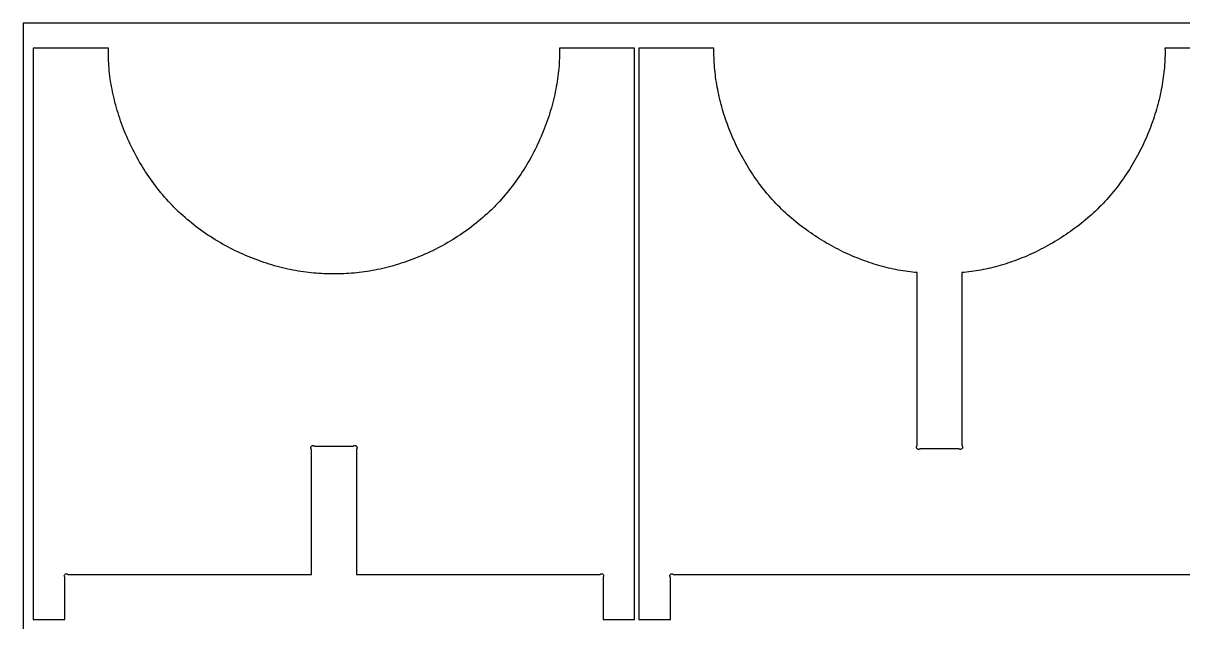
# Model space of a CAD drawing. Header units: millimetres. Extents: x 30777 to 32877, y 4913 to 5813.
# Drawn here: x 30777 to 31639, y 5368 to 5813 of the extents above; entities that cross this region are included whole.
import ezdxf

# ---------------------------------------------------------------- set-up
doc = ezdxf.new("R2010")
doc.units = ezdxf.units.MM
doc.layers.add('Predeterminada', color=18, linetype='Continuous', true_color=0x000000)
doc.layers.add('TABURETE_ASPIRE', color=18, linetype='Continuous', true_color=0x4c0000)

msp = doc.modelspace()

# ---------------------------------------------------------------- linework, layer by layer
at = {"layer": 'Predeterminada'}
msp.add_lwpolyline([(30776.86, 4912.79), (32876.86, 4912.79), (32876.86, 5812.79), (30776.86, 5812.79)], close=True, dxfattribs=at)
at = {"layer": 'TABURETE_ASPIRE'}
for p, q in [((30840.19, 5794.14), (30784.33, 5794.14)), ((30784.33, 5794.14), (30784.33, 5403.11)), ((30840.15, 5792.31), (30840.19, 5794.14)), ((30840.15, 5790.46), (30840.15, 5792.31)), ((31231.23, 5794.14), (31175.36, 5794.14)), ((31175.36, 5794.14), (31175.4, 5792.31)), ((31175.4, 5792.31), (31175.41, 5790.46)), ((31231.23, 5403.11), (31231.23, 5794.14)), ((31290.19, 5794.14), (31234.33, 5794.14)), ((31234.33, 5794.14), (31234.33, 5403.11)), ((31290.16, 5792.4), (31290.19, 5794.14)), ((31290.16, 5790.64), (31290.16, 5792.4)), ((31681.23, 5794.14), (31625.36, 5794.14)), ((31625.36, 5794.14), (31625.39, 5792.4)), ((31625.39, 5792.4), (31625.39, 5790.64)), ((30840.17, 5788.6), (30840.15, 5790.46)), ((30840.21, 5786.73), (30840.17, 5788.6)), ((30840.29, 5784.85), (30840.21, 5786.73)), ((30840.39, 5782.96), (30840.29, 5784.85)), ((30840.52, 5781.06), (30840.39, 5782.96)), ((31175.16, 5782.96), (31175.04, 5781.06)), ((31175.26, 5784.85), (31175.16, 5782.96)), ((31175.34, 5786.73), (31175.26, 5784.85)), ((31175.39, 5788.6), (31175.34, 5786.73)), ((31175.41, 5790.46), (31175.39, 5788.6)), ((31290.18, 5788.88), (31290.16, 5790.64)), ((31290.23, 5787.11), (31290.18, 5788.88)), ((31290.3, 5785.33), (31290.23, 5787.11)), ((31290.39, 5783.54), (31290.3, 5785.33)), ((31290.51, 5781.74), (31290.39, 5783.54)), ((31625.16, 5783.54), (31625.04, 5781.74)), ((31625.25, 5785.33), (31625.16, 5783.54)), ((31625.32, 5787.11), (31625.25, 5785.33)), ((31625.37, 5788.88), (31625.32, 5787.11)), ((31625.39, 5790.64), (31625.37, 5788.88)), ((30840.67, 5779.16), (30840.52, 5781.06)), ((30840.85, 5777.24), (30840.67, 5779.16)), ((30841.06, 5775.33), (30840.85, 5777.24)), ((30841.3, 5773.4), (30841.06, 5775.33)), ((31174.49, 5775.33), (31174.26, 5773.4)), ((31174.7, 5777.24), (31174.49, 5775.33)), ((31174.88, 5779.16), (31174.7, 5777.24)), ((31175.04, 5781.06), (31174.88, 5779.16)), ((31290.65, 5779.94), (31290.51, 5781.74)), ((31290.81, 5778.14), (31290.65, 5779.94)), ((31291, 5776.33), (31290.81, 5778.14)), ((31291.21, 5774.51), (31291, 5776.33)), ((31291.44, 5772.69), (31291.21, 5774.51)), ((31624.34, 5774.51), (31624.11, 5772.69)), ((31624.55, 5776.33), (31624.34, 5774.51)), ((31624.74, 5778.14), (31624.55, 5776.33)), ((31624.9, 5779.94), (31624.74, 5778.14)), ((31625.04, 5781.74), (31624.9, 5779.94)), ((30841.56, 5771.47), (30841.3, 5773.4)), ((30841.84, 5769.53), (30841.56, 5771.47)), ((30842.16, 5767.59), (30841.84, 5769.53)), ((30842.5, 5765.64), (30842.16, 5767.59)), ((30842.87, 5763.69), (30842.5, 5765.64)), ((31173.05, 5765.64), (31172.69, 5763.69)), ((31173.39, 5767.59), (31173.05, 5765.64)), ((31173.71, 5769.53), (31173.39, 5767.59)), ((31173.99, 5771.47), (31173.71, 5769.53)), ((31174.26, 5773.4), (31173.99, 5771.47)), ((31291.7, 5770.86), (31291.44, 5772.69)), ((31291.97, 5769.03), (31291.7, 5770.86)), ((31292.28, 5767.2), (31291.97, 5769.03)), ((31292.6, 5765.36), (31292.28, 5767.2)), ((31292.95, 5763.52), (31292.6, 5765.36)), ((31622.95, 5765.36), (31622.61, 5763.52)), ((31623.28, 5767.2), (31622.95, 5765.36)), ((31623.58, 5769.03), (31623.28, 5767.2)), ((31623.86, 5770.86), (31623.58, 5769.03)), ((31624.11, 5772.69), (31623.86, 5770.86)), ((30843.26, 5761.74), (30842.87, 5763.69)), ((30843.68, 5759.78), (30843.26, 5761.74)), ((30844.12, 5757.82), (30843.68, 5759.78)), ((30844.59, 5755.86), (30844.12, 5757.82)), ((31171.43, 5757.82), (31170.96, 5755.86)), ((31171.88, 5759.78), (31171.43, 5757.82)), ((31172.29, 5761.74), (31171.88, 5759.78)), ((31172.69, 5763.69), (31172.29, 5761.74)), ((31293.31, 5761.68), (31292.95, 5763.52)), ((31293.71, 5759.83), (31293.31, 5761.68)), ((31294.12, 5757.99), (31293.71, 5759.83)), ((31294.56, 5756.14), (31294.12, 5757.99)), ((31621.43, 5757.99), (31621, 5756.14)), ((31621.85, 5759.83), (31621.43, 5757.99)), ((31622.24, 5761.68), (31621.85, 5759.83)), ((31622.61, 5763.52), (31622.24, 5761.68)), ((30845.08, 5753.9), (30844.59, 5755.86)), ((30845.61, 5751.94), (30845.08, 5753.9)), ((30846.15, 5749.97), (30845.61, 5751.94)), ((30846.72, 5748.01), (30846.15, 5749.97)), ((30847.32, 5746.05), (30846.72, 5748.01)), ((31168.83, 5748.01), (31168.23, 5746.05)), ((31169.4, 5749.97), (31168.83, 5748.01)), ((31169.95, 5751.94), (31169.4, 5749.97)), ((31170.47, 5753.9), (31169.95, 5751.94)), ((31170.96, 5755.86), (31170.47, 5753.9)), ((31295.02, 5754.3), (31294.56, 5756.14)), ((31295.5, 5752.45), (31295.02, 5754.3)), ((31296, 5750.6), (31295.5, 5752.45)), ((31296.53, 5748.76), (31296, 5750.6)), ((31297.07, 5746.91), (31296.53, 5748.76)), ((31619.03, 5748.76), (31618.48, 5746.91)), ((31619.56, 5750.6), (31619.03, 5748.76)), ((31620.06, 5752.45), (31619.56, 5750.6)), ((31620.54, 5754.3), (31620.06, 5752.45)), ((31621, 5756.14), (31620.54, 5754.3)), ((30847.94, 5744.09), (30847.32, 5746.05)), ((30848.59, 5742.13), (30847.94, 5744.09)), ((30849.26, 5740.17), (30848.59, 5742.13)), ((30849.96, 5738.22), (30849.26, 5740.17)), ((31166.29, 5740.17), (31165.59, 5738.22)), ((31166.96, 5742.13), (31166.29, 5740.17)), ((31167.61, 5744.09), (31166.96, 5742.13)), ((31168.23, 5746.05), (31167.61, 5744.09)), ((31297.64, 5745.07), (31297.07, 5746.91)), ((31298.23, 5743.23), (31297.64, 5745.07)), ((31298.85, 5741.39), (31298.23, 5743.23)), ((31299.48, 5739.55), (31298.85, 5741.39)), ((31300.14, 5737.72), (31299.48, 5739.55)), ((31616.08, 5739.55), (31615.42, 5737.72)), ((31616.71, 5741.39), (31616.08, 5739.55)), ((31617.32, 5743.23), (31616.71, 5741.39)), ((31617.91, 5745.07), (31617.32, 5743.23)), ((31618.48, 5746.91), (31617.91, 5745.07)), ((30850.68, 5736.27), (30849.96, 5738.22)), ((30851.43, 5734.32), (30850.68, 5736.27)), ((30852.2, 5732.38), (30851.43, 5734.32)), ((30852.99, 5730.44), (30852.2, 5732.38)), ((31163.35, 5732.38), (31162.56, 5730.44)), ((31164.13, 5734.32), (31163.35, 5732.38)), ((31164.87, 5736.27), (31164.13, 5734.32)), ((31165.59, 5738.22), (31164.87, 5736.27)), ((31300.82, 5735.89), (31300.14, 5737.72)), ((31301.52, 5734.06), (31300.82, 5735.89)), ((31302.24, 5732.24), (31301.52, 5734.06)), ((31302.98, 5730.43), (31302.24, 5732.24)), ((31613.32, 5732.24), (31612.58, 5730.43)), ((31614.04, 5734.06), (31613.32, 5732.24)), ((31614.74, 5735.89), (31614.04, 5734.06)), ((31615.42, 5737.72), (31614.74, 5735.89)), ((30853.81, 5728.51), (30852.99, 5730.44)), ((30854.66, 5726.58), (30853.81, 5728.51)), ((30855.52, 5724.66), (30854.66, 5726.58)), ((30856.42, 5722.75), (30855.52, 5724.66)), ((30857.33, 5720.85), (30856.42, 5722.75)), ((31159.13, 5722.75), (31158.22, 5720.85)), ((31160.03, 5724.66), (31159.13, 5722.75)), ((31160.9, 5726.58), (31160.03, 5724.66)), ((31161.74, 5728.51), (31160.9, 5726.58)), ((31162.56, 5730.44), (31161.74, 5728.51)), ((31303.75, 5728.62), (31302.98, 5730.43)), ((31304.53, 5726.81), (31303.75, 5728.62)), ((31305.34, 5725.01), (31304.53, 5726.81)), ((31306.17, 5723.22), (31305.34, 5725.01)), ((31307.02, 5721.43), (31306.17, 5723.22)), ((31609.39, 5723.22), (31608.55, 5721.43)), ((31610.22, 5725.01), (31609.39, 5723.22)), ((31611.03, 5726.81), (31610.22, 5725.01)), ((31611.81, 5728.62), (31611.03, 5726.81)), ((31612.58, 5730.43), (31611.81, 5728.62)), ((30858.27, 5718.95), (30857.33, 5720.85)), ((30859.24, 5717.06), (30858.27, 5718.95)), ((30860.23, 5715.18), (30859.24, 5717.06)), ((30861.24, 5713.31), (30860.23, 5715.18)), ((31155.33, 5715.18), (31154.31, 5713.31)), ((31156.31, 5717.06), (31155.33, 5715.18)), ((31157.28, 5718.95), (31156.31, 5717.06)), ((31158.22, 5720.85), (31157.28, 5718.95)), ((31307.89, 5719.66), (31307.02, 5721.43)), ((31308.78, 5717.89), (31307.89, 5719.66)), ((31309.69, 5716.12), (31308.78, 5717.89)), ((31310.62, 5714.37), (31309.69, 5716.12)), ((31311.58, 5712.63), (31310.62, 5714.37)), ((31604.94, 5714.37), (31603.99, 5712.63)), ((31605.88, 5716.12), (31604.94, 5714.37)), ((31606.79, 5717.89), (31605.88, 5716.12)), ((31607.68, 5719.66), (31606.79, 5717.89)), ((31608.55, 5721.43), (31607.68, 5719.66)), ((30862.27, 5711.45), (30861.24, 5713.31)), ((30863.33, 5709.6), (30862.27, 5711.45)), ((30864.41, 5707.76), (30863.33, 5709.6)), ((30865.52, 5705.94), (30864.41, 5707.76)), ((30866.64, 5704.12), (30865.52, 5705.94)), ((31150.03, 5705.94), (31148.91, 5704.12)), ((31151.14, 5707.76), (31150.03, 5705.94)), ((31152.22, 5709.6), (31151.14, 5707.76)), ((31153.28, 5711.45), (31152.22, 5709.6)), ((31154.31, 5713.31), (31153.28, 5711.45)), ((31312.55, 5710.89), (31311.58, 5712.63)), ((31313.54, 5709.17), (31312.55, 5710.89)), ((31314.56, 5707.45), (31313.54, 5709.17)), ((31315.6, 5705.75), (31314.56, 5707.45)), ((31316.65, 5704.06), (31315.6, 5705.75)), ((31599.97, 5705.75), (31598.92, 5704.06)), ((31601.01, 5707.45), (31599.97, 5705.75)), ((31602.02, 5709.17), (31601.01, 5707.45)), ((31603.02, 5710.89), (31602.02, 5709.17)), ((31603.99, 5712.63), (31603.02, 5710.89)), ((30867.8, 5702.32), (30866.64, 5704.12)), ((30868.97, 5700.53), (30867.8, 5702.32)), ((30870.17, 5698.76), (30868.97, 5700.53)), ((30871.39, 5697), (30870.17, 5698.76)), ((30872.63, 5695.25), (30871.39, 5697)), ((31144.16, 5697), (31142.92, 5695.25)), ((31145.38, 5698.76), (31144.16, 5697)), ((31146.58, 5700.53), (31145.38, 5698.76)), ((31147.76, 5702.32), (31146.58, 5700.53)), ((31148.91, 5704.12), (31147.76, 5702.32)), ((31317.73, 5702.37), (31316.65, 5704.06)), ((31318.82, 5700.71), (31317.73, 5702.37)), ((31319.94, 5699.05), (31318.82, 5700.71)), ((31321.08, 5697.4), (31319.94, 5699.05)), ((31322.23, 5695.77), (31321.08, 5697.4)), ((31594.49, 5697.4), (31593.34, 5695.77)), ((31595.63, 5699.05), (31594.49, 5697.4)), ((31596.75, 5700.71), (31595.63, 5699.05)), ((31597.84, 5702.37), (31596.75, 5700.71)), ((31598.92, 5704.06), (31597.84, 5702.37)), ((30873.89, 5693.52), (30872.63, 5695.25)), ((30875.18, 5691.81), (30873.89, 5693.52)), ((30876.49, 5690.11), (30875.18, 5691.81)), ((30877.82, 5688.43), (30876.49, 5690.11)), ((30879.18, 5686.76), (30877.82, 5688.43)), ((31137.73, 5688.43), (31136.37, 5686.76)), ((31139.06, 5690.11), (31137.73, 5688.43)), ((31140.37, 5691.81), (31139.06, 5690.11)), ((31141.66, 5693.52), (31140.37, 5691.81)), ((31142.92, 5695.25), (31141.66, 5693.52)), ((31323.41, 5694.16), (31322.23, 5695.77)), ((31324.61, 5692.55), (31323.41, 5694.16)), ((31325.83, 5690.97), (31324.61, 5692.55)), ((31327.06, 5689.39), (31325.83, 5690.97)), ((31328.32, 5687.83), (31327.06, 5689.39)), ((31329.59, 5686.29), (31328.32, 5687.83)), ((31587.26, 5687.83), (31585.98, 5686.29)), ((31588.51, 5689.39), (31587.26, 5687.83)), ((31589.75, 5690.97), (31588.51, 5689.39)), ((31590.97, 5692.55), (31589.75, 5690.97)), ((31592.16, 5694.16), (31590.97, 5692.55)), ((31593.34, 5695.77), (31592.16, 5694.16)), ((30880.55, 5685.12), (30879.18, 5686.76)), ((30881.95, 5683.49), (30880.55, 5685.12)), ((30883.37, 5681.88), (30881.95, 5683.49)), ((30884.82, 5680.29), (30883.37, 5681.88)), ((30886.28, 5678.72), (30884.82, 5680.29)), ((31130.74, 5680.29), (31129.27, 5678.72)), ((31132.18, 5681.88), (31130.74, 5680.29)), ((31133.6, 5683.49), (31132.18, 5681.88)), ((31135, 5685.12), (31133.6, 5683.49)), ((31136.37, 5686.76), (31135, 5685.12)), ((31330.89, 5684.77), (31329.59, 5686.29)), ((31332.2, 5683.26), (31330.89, 5684.77)), ((31333.54, 5681.76), (31332.2, 5683.26)), ((31334.89, 5680.29), (31333.54, 5681.76)), ((31336.26, 5678.83), (31334.89, 5680.29)), ((31580.69, 5680.29), (31579.32, 5678.83)), ((31582.04, 5681.76), (31580.69, 5680.29)), ((31583.38, 5683.26), (31582.04, 5681.76)), ((31584.69, 5684.77), (31583.38, 5683.26)), ((31585.98, 5686.29), (31584.69, 5684.77)), ((30887.77, 5677.17), (30886.28, 5678.72)), ((30888.52, 5676.4), (30887.77, 5677.17)), ((30889.27, 5675.64), (30888.52, 5676.4)), ((30890.04, 5674.89), (30889.27, 5675.64)), ((30890.8, 5674.13), (30890.04, 5674.89)), ((30892.35, 5672.65), (30890.8, 5674.13)), ((30893.92, 5671.18), (30892.35, 5672.65)), ((30895.51, 5669.74), (30893.92, 5671.18)), ((31121.63, 5671.18), (31120.04, 5669.74)), ((31123.2, 5672.65), (31121.63, 5671.18)), ((31124.75, 5674.13), (31123.2, 5672.65)), ((31125.52, 5674.89), (31124.75, 5674.13)), ((31126.28, 5675.64), (31125.52, 5674.89)), ((31127.03, 5676.4), (31126.28, 5675.64)), ((31127.79, 5677.17), (31127.03, 5676.4)), ((31129.27, 5678.72), (31127.79, 5677.17)), ((31337.65, 5677.39), (31336.26, 5678.83)), ((31339.06, 5675.97), (31337.65, 5677.39)), ((31340.49, 5674.57), (31339.06, 5675.97)), ((31341.93, 5673.18), (31340.49, 5674.57)), ((31343.4, 5671.81), (31341.93, 5673.18)), ((31344.87, 5670.46), (31343.4, 5671.81)), ((31346.37, 5669.13), (31344.87, 5670.46)), ((31570.71, 5670.46), (31569.22, 5669.13)), ((31572.19, 5671.81), (31570.71, 5670.46)), ((31573.65, 5673.18), (31572.19, 5671.81)), ((31575.09, 5674.57), (31573.65, 5673.18)), ((31576.52, 5675.97), (31575.09, 5674.57)), ((31577.93, 5677.39), (31576.52, 5675.97)), ((31579.32, 5678.83), (31577.93, 5677.39)), ((30897.12, 5668.32), (30895.51, 5669.74)), ((30898.75, 5666.92), (30897.12, 5668.32)), ((30900.4, 5665.55), (30898.75, 5666.92)), ((30902.06, 5664.19), (30900.4, 5665.55)), ((30903.74, 5662.86), (30902.06, 5664.19)), ((30905.44, 5661.55), (30903.74, 5662.86)), ((31111.81, 5662.86), (31110.11, 5661.55)), ((31113.49, 5664.19), (31111.81, 5662.86)), ((31115.16, 5665.55), (31113.49, 5664.19)), ((31116.8, 5666.92), (31115.16, 5665.55)), ((31118.43, 5668.32), (31116.8, 5666.92)), ((31120.04, 5669.74), (31118.43, 5668.32)), ((31347.88, 5667.82), (31346.37, 5669.13)), ((31349.4, 5666.52), (31347.88, 5667.82)), ((31350.94, 5665.25), (31349.4, 5666.52)), ((31352.49, 5663.99), (31350.94, 5665.25)), ((31354.06, 5662.75), (31352.49, 5663.99)), ((31355.64, 5661.53), (31354.06, 5662.75)), ((31561.53, 5662.75), (31559.95, 5661.53)), ((31563.1, 5663.99), (31561.53, 5662.75)), ((31564.65, 5665.25), (31563.1, 5663.99)), ((31566.19, 5666.52), (31564.65, 5665.25)), ((31567.71, 5667.82), (31566.19, 5666.52)), ((31569.22, 5669.13), (31567.71, 5667.82)), ((30907.15, 5660.26), (30905.44, 5661.55)), ((30908.89, 5659), (30907.15, 5660.26)), ((30910.63, 5657.76), (30908.89, 5659)), ((30912.39, 5656.54), (30910.63, 5657.76)), ((30914.17, 5655.34), (30912.39, 5656.54)), ((30915.95, 5654.16), (30914.17, 5655.34)), ((30917.76, 5653.01), (30915.95, 5654.16)), ((31099.6, 5654.16), (31097.8, 5653.01)), ((31101.39, 5655.34), (31099.6, 5654.16)), ((31103.16, 5656.54), (31101.39, 5655.34)), ((31104.92, 5657.76), (31103.16, 5656.54)), ((31106.67, 5659), (31104.92, 5657.76)), ((31108.4, 5660.26), (31106.67, 5659)), ((31110.11, 5661.55), (31108.4, 5660.26)), ((31357.24, 5660.33), (31355.64, 5661.53)), ((31358.84, 5659.15), (31357.24, 5660.33)), ((31360.46, 5657.99), (31358.84, 5659.15)), ((31362.09, 5656.85), (31360.46, 5657.99)), ((31363.74, 5655.73), (31362.09, 5656.85)), ((31365.39, 5654.63), (31363.74, 5655.73)), ((31367.05, 5653.54), (31365.39, 5654.63)), ((31368.73, 5652.48), (31367.05, 5653.54)), ((31548.55, 5653.54), (31546.87, 5652.48)), ((31550.21, 5654.63), (31548.55, 5653.54)), ((31551.86, 5655.73), (31550.21, 5654.63)), ((31553.51, 5656.85), (31551.86, 5655.73)), ((31555.14, 5657.99), (31553.51, 5656.85)), ((31556.75, 5659.15), (31555.14, 5657.99)), ((31558.36, 5660.33), (31556.75, 5659.15)), ((31559.95, 5661.53), (31558.36, 5660.33)), ((30919.57, 5651.88), (30917.76, 5653.01)), ((30921.4, 5650.78), (30919.57, 5651.88)), ((30923.23, 5649.7), (30921.4, 5650.78)), ((30925.08, 5648.64), (30923.23, 5649.7)), ((30926.94, 5647.6), (30925.08, 5648.64)), ((30928.81, 5646.59), (30926.94, 5647.6)), ((30930.69, 5645.61), (30928.81, 5646.59)), ((30932.58, 5644.64), (30930.69, 5645.61)), ((30934.48, 5643.7), (30932.58, 5644.64)), ((31082.97, 5644.64), (31081.07, 5643.7)), ((31084.86, 5645.61), (31082.97, 5644.64)), ((31086.74, 5646.59), (31084.86, 5645.61)), ((31088.61, 5647.6), (31086.74, 5646.59)), ((31090.47, 5648.64), (31088.61, 5647.6)), ((31092.32, 5649.7), (31090.47, 5648.64)), ((31094.16, 5650.78), (31092.32, 5649.7)), ((31095.98, 5651.88), (31094.16, 5650.78)), ((31097.8, 5653.01), (31095.98, 5651.88)), ((31370.41, 5651.44), (31368.73, 5652.48)), ((31372.11, 5650.41), (31370.41, 5651.44)), ((31373.81, 5649.41), (31372.11, 5650.41)), ((31375.52, 5648.43), (31373.81, 5649.41)), ((31377.25, 5647.47), (31375.52, 5648.43)), ((31378.97, 5646.53), (31377.25, 5647.47)), ((31380.71, 5645.61), (31378.97, 5646.53)), ((31382.45, 5644.71), (31380.71, 5645.61)), ((31384.2, 5643.83), (31382.45, 5644.71)), ((31533.16, 5644.71), (31531.41, 5643.83)), ((31534.9, 5645.61), (31533.16, 5644.71)), ((31536.64, 5646.53), (31534.9, 5645.61)), ((31538.36, 5647.47), (31536.64, 5646.53)), ((31540.08, 5648.43), (31538.36, 5647.47)), ((31541.79, 5649.41), (31540.08, 5648.43)), ((31543.5, 5650.41), (31541.79, 5649.41)), ((31545.19, 5651.44), (31543.5, 5650.41)), ((31546.87, 5652.48), (31545.19, 5651.44)), ((30936.38, 5642.79), (30934.48, 5643.7)), ((30938.3, 5641.89), (30936.38, 5642.79)), ((30940.21, 5641.02), (30938.3, 5641.89)), ((30942.14, 5640.18), (30940.21, 5641.02)), ((30944.07, 5639.36), (30942.14, 5640.18)), ((30946.01, 5638.57), (30944.07, 5639.36)), ((30947.95, 5637.79), (30946.01, 5638.57)), ((30949.9, 5637.05), (30947.95, 5637.79)), ((30951.85, 5636.33), (30949.9, 5637.05)), ((30953.8, 5635.63), (30951.85, 5636.33)), ((31063.7, 5636.33), (31061.75, 5635.63)), ((31065.65, 5637.05), (31063.7, 5636.33)), ((31067.6, 5637.79), (31065.65, 5637.05)), ((31069.54, 5638.57), (31067.6, 5637.79)), ((31071.48, 5639.36), (31069.54, 5638.57)), ((31073.41, 5640.18), (31071.48, 5639.36)), ((31075.34, 5641.02), (31073.41, 5640.18)), ((31077.26, 5641.89), (31075.34, 5641.02)), ((31079.17, 5642.79), (31077.26, 5641.89)), ((31081.07, 5643.7), (31079.17, 5642.79)), ((31385.96, 5642.97), (31384.2, 5643.83)), ((31387.72, 5642.13), (31385.96, 5642.97)), ((31389.48, 5641.32), (31387.72, 5642.13)), ((31391.26, 5640.52), (31389.48, 5641.32)), ((31393.03, 5639.75), (31391.26, 5640.52)), ((31394.81, 5639), (31393.03, 5639.75)), ((31396.6, 5638.27), (31394.81, 5639)), ((31398.38, 5637.56), (31396.6, 5638.27)), ((31400.17, 5636.88), (31398.38, 5637.56)), ((31401.97, 5636.21), (31400.17, 5636.88)), ((31403.76, 5635.57), (31401.97, 5636.21)), ((31513.66, 5636.21), (31511.87, 5635.57)), ((31515.45, 5636.88), (31513.66, 5636.21)), ((31517.24, 5637.56), (31515.45, 5636.88)), ((31519.03, 5638.27), (31517.24, 5637.56)), ((31520.81, 5639), (31519.03, 5638.27)), ((31522.59, 5639.75), (31520.81, 5639)), ((31524.36, 5640.52), (31522.59, 5639.75)), ((31526.13, 5641.32), (31524.36, 5640.52)), ((31527.9, 5642.13), (31526.13, 5641.32)), ((31529.66, 5642.97), (31527.9, 5642.13)), ((31531.41, 5643.83), (31529.66, 5642.97)), ((30955.76, 5634.96), (30953.8, 5635.63)), ((30957.72, 5634.31), (30955.76, 5634.96)), ((30959.68, 5633.69), (30957.72, 5634.31)), ((30961.64, 5633.09), (30959.68, 5633.69)), ((30963.6, 5632.52), (30961.64, 5633.09)), ((30965.57, 5631.97), (30963.6, 5632.52)), ((30967.53, 5631.45), (30965.57, 5631.97)), ((30969.49, 5630.96), (30967.53, 5631.45)), ((30971.45, 5630.49), (30969.49, 5630.96)), ((30973.41, 5630.04), (30971.45, 5630.49)), ((30975.37, 5629.63), (30973.41, 5630.04)), ((30977.32, 5629.23), (30975.37, 5629.63)), ((30979.27, 5628.87), (30977.32, 5629.23)), ((30981.22, 5628.53), (30979.27, 5628.87)), ((30983.16, 5628.21), (30981.22, 5628.53)), ((30985.1, 5627.93), (30983.16, 5628.21)), ((30987.03, 5627.66), (30985.1, 5627.93)), ((30988.96, 5627.43), (30987.03, 5627.66)), ((30990.88, 5627.22), (30988.96, 5627.43)), ((30992.79, 5627.04), (30990.88, 5627.22)), ((31024.68, 5627.22), (31022.76, 5627.04)), ((31026.59, 5627.43), (31024.68, 5627.22)), ((31028.52, 5627.66), (31026.59, 5627.43)), ((31030.45, 5627.93), (31028.52, 5627.66)), ((31032.39, 5628.21), (31030.45, 5627.93)), ((31034.33, 5628.53), (31032.39, 5628.21)), ((31036.28, 5628.87), (31034.33, 5628.53)), ((31038.23, 5629.23), (31036.28, 5628.87)), ((31040.18, 5629.63), (31038.23, 5629.23)), ((31042.14, 5630.04), (31040.18, 5629.63)), ((31044.1, 5630.49), (31042.14, 5630.04)), ((31046.06, 5630.96), (31044.1, 5630.49)), ((31048.02, 5631.45), (31046.06, 5630.96)), ((31049.98, 5631.97), (31048.02, 5631.45)), ((31051.95, 5632.52), (31049.98, 5631.97)), ((31053.91, 5633.09), (31051.95, 5632.52)), ((31055.87, 5633.69), (31053.91, 5633.09)), ((31057.83, 5634.31), (31055.87, 5633.69)), ((31059.79, 5634.96), (31057.83, 5634.31)), ((31061.75, 5635.63), (31059.79, 5634.96)), ((31405.56, 5634.95), (31403.76, 5635.57)), ((31407.36, 5634.35), (31405.56, 5634.95)), ((31409.15, 5633.78), (31407.36, 5634.35)), ((31410.95, 5633.23), (31409.15, 5633.78)), ((31412.75, 5632.7), (31410.95, 5633.23)), ((31414.55, 5632.19), (31412.75, 5632.7)), ((31416.35, 5631.71), (31414.55, 5632.19)), ((31418.15, 5631.25), (31416.35, 5631.71)), ((31419.94, 5630.81), (31418.15, 5631.25)), ((31421.73, 5630.4), (31419.94, 5630.81)), ((31423.52, 5630.01), (31421.73, 5630.4)), ((31425.31, 5629.64), (31423.52, 5630.01)), ((31427.1, 5629.3), (31425.31, 5629.64)), ((31428.88, 5628.98), (31427.1, 5629.3)), ((31430.65, 5628.68), (31428.88, 5628.98)), ((31432.43, 5628.41), (31430.65, 5628.68)), ((31434.19, 5628.16), (31432.43, 5628.41)), ((31435.96, 5627.93), (31434.19, 5628.16)), ((31437.71, 5627.73), (31435.96, 5627.93)), ((31439.46, 5627.56), (31437.71, 5627.73)), ((31441.21, 5627.41), (31439.46, 5627.56)), ((31441.21, 5498.88), (31441.21, 5627.41)), ((31476.19, 5627.56), (31474.45, 5627.41)), ((31474.45, 5627.41), (31474.45, 5498.88)), ((31477.94, 5627.73), (31476.19, 5627.56)), ((31479.69, 5627.93), (31477.94, 5627.73)), ((31481.45, 5628.16), (31479.69, 5627.93)), ((31483.22, 5628.41), (31481.45, 5628.16)), ((31484.99, 5628.68), (31483.22, 5628.41)), ((31486.77, 5628.98), (31484.99, 5628.68)), ((31488.55, 5629.3), (31486.77, 5628.98)), ((31490.33, 5629.64), (31488.55, 5629.3)), ((31492.12, 5630.01), (31490.33, 5629.64)), ((31493.91, 5630.4), (31492.12, 5630.01)), ((31495.7, 5630.81), (31493.91, 5630.4)), ((31497.49, 5631.25), (31495.7, 5630.81)), ((31499.29, 5631.71), (31497.49, 5631.25)), ((31501.08, 5632.19), (31499.29, 5631.71)), ((31502.88, 5632.7), (31501.08, 5632.19)), ((31504.68, 5633.23), (31502.88, 5632.7)), ((31506.48, 5633.78), (31504.68, 5633.23)), ((31508.27, 5634.35), (31506.48, 5633.78)), ((31510.07, 5634.95), (31508.27, 5634.35)), ((31511.87, 5635.57), (31510.07, 5634.95)), ((30994.69, 5626.88), (30992.79, 5627.04)), ((30996.59, 5626.76), (30994.69, 5626.88)), ((30998.48, 5626.65), (30996.59, 5626.76)), ((31000.36, 5626.58), (30998.48, 5626.65)), ((31002.23, 5626.53), (31000.36, 5626.58)), ((31004.09, 5626.51), (31002.23, 5626.53)), ((31005.94, 5626.52), (31004.09, 5626.51)), ((31007.78, 5626.56), (31005.94, 5626.52)), ((31009.61, 5626.52), (31007.78, 5626.56)), ((31011.46, 5626.51), (31009.61, 5626.52)), ((31013.32, 5626.53), (31011.46, 5626.51)), ((31015.19, 5626.58), (31013.32, 5626.53)), ((31017.07, 5626.65), (31015.19, 5626.58)), ((31018.96, 5626.76), (31017.07, 5626.65)), ((31020.86, 5626.88), (31018.96, 5626.76)), ((31022.76, 5627.04), (31020.86, 5626.88)), ((30990.74, 5497.87), (30990.81, 5498.02)), ((30990.81, 5498.02), (30990.89, 5498.16)), ((30990.89, 5498.16), (30990.99, 5498.28)), ((30990.99, 5498.28), (30991.11, 5498.39)), ((30991.11, 5498.39), (30991.21, 5498.5)), ((30991.21, 5498.5), (30991.34, 5498.6)), ((30991.34, 5498.6), (30991.47, 5498.68)), ((30991.47, 5498.68), (30991.62, 5498.75)), ((30991.62, 5498.75), (30991.78, 5498.8)), ((30991.78, 5498.8), (30991.95, 5498.84)), ((30991.95, 5498.84), (30992.12, 5498.86)), ((30992.12, 5498.86), (30992.29, 5498.87)), ((30992.29, 5498.87), (30992.46, 5498.86)), ((30992.46, 5498.86), (30992.63, 5498.84)), ((30992.63, 5498.84), (30992.8, 5498.8)), ((30992.8, 5498.8), (30992.96, 5498.75)), ((30992.96, 5498.75), (30993.11, 5498.68)), ((30993.11, 5498.68), (30993.24, 5498.6)), ((30993.24, 5498.6), (30993.37, 5498.5)), ((30993.37, 5498.5), (30993.48, 5498.39)), ((30993.48, 5498.39), (31022.08, 5498.39)), ((31022.08, 5498.39), (31022.18, 5498.5)), ((31022.18, 5498.5), (31022.31, 5498.6)), ((31022.31, 5498.6), (31022.44, 5498.68)), ((31022.44, 5498.68), (31022.59, 5498.75)), ((31022.59, 5498.75), (31022.75, 5498.8)), ((31022.75, 5498.8), (31022.92, 5498.84)), ((31022.92, 5498.84), (31023.09, 5498.86)), ((31023.09, 5498.86), (31023.26, 5498.87)), ((31023.26, 5498.87), (31023.43, 5498.86)), ((31023.43, 5498.86), (31023.6, 5498.84)), ((31023.6, 5498.84), (31023.77, 5498.8)), ((31023.77, 5498.8), (31023.93, 5498.75)), ((31023.93, 5498.75), (31024.08, 5498.68)), ((31024.08, 5498.68), (31024.22, 5498.6)), ((31024.22, 5498.6), (31024.34, 5498.5)), ((31024.34, 5498.5), (31024.45, 5498.39)), ((31024.45, 5498.39), (31024.56, 5498.28)), ((31024.56, 5498.28), (31024.66, 5498.16)), ((31024.66, 5498.16), (31024.74, 5498.02)), ((31024.74, 5498.02), (31024.81, 5497.87)), ((31440.73, 5497.87), (31440.75, 5498.04)), ((31440.75, 5498.04), (31440.79, 5498.2)), ((31440.79, 5498.2), (31440.84, 5498.36)), ((31440.84, 5498.36), (31440.91, 5498.51)), ((31440.91, 5498.51), (31440.99, 5498.65)), ((31440.99, 5498.65), (31441.09, 5498.77)), ((31441.09, 5498.77), (31441.21, 5498.88)), ((31474.45, 5498.88), (31474.56, 5498.77)), ((31474.56, 5498.77), (31474.66, 5498.65)), ((31474.66, 5498.65), (31474.74, 5498.51)), ((31474.74, 5498.51), (31474.81, 5498.36)), ((31474.81, 5498.36), (31474.86, 5498.2)), ((31474.86, 5498.2), (31474.9, 5498.04)), ((31474.9, 5498.04), (31474.92, 5497.87)), ((30990.62, 5497.2), (30990.63, 5497.38)), ((30990.63, 5497.03), (30990.62, 5497.2)), ((30990.63, 5497.38), (30990.65, 5497.55)), ((30990.65, 5496.86), (30990.63, 5497.03)), ((30990.65, 5497.55), (30990.69, 5497.71)), ((30990.69, 5496.69), (30990.65, 5496.86)), ((30990.69, 5497.71), (30990.74, 5497.87)), ((30990.74, 5496.54), (30990.69, 5496.69)), ((30990.81, 5496.39), (30990.74, 5496.54)), ((30990.89, 5496.25), (30990.81, 5496.39)), ((30990.99, 5496.12), (30990.89, 5496.25)), ((30991.11, 5496.02), (30990.99, 5496.12)), ((30991.11, 5403.11), (30991.11, 5496.02)), ((31024.56, 5496.12), (31024.45, 5496.02)), ((31024.45, 5496.02), (31024.45, 5403.11)), ((31024.66, 5496.25), (31024.56, 5496.12)), ((31024.74, 5496.39), (31024.66, 5496.25)), ((31024.81, 5496.54), (31024.74, 5496.39)), ((31024.81, 5497.87), (31024.86, 5497.71)), ((31024.86, 5496.69), (31024.81, 5496.54)), ((31024.86, 5497.71), (31024.9, 5497.55)), ((31024.9, 5496.86), (31024.86, 5496.69)), ((31024.9, 5497.55), (31024.92, 5497.38)), ((31024.92, 5497.03), (31024.9, 5496.86)), ((31024.92, 5497.38), (31024.93, 5497.2)), ((31024.93, 5497.2), (31024.92, 5497.03)), ((31440.72, 5497.69), (31440.73, 5497.87)), ((31440.73, 5497.52), (31440.72, 5497.69)), ((31440.75, 5497.35), (31440.73, 5497.52)), ((31440.79, 5497.18), (31440.75, 5497.35)), ((31440.84, 5497.03), (31440.79, 5497.18)), ((31440.91, 5496.88), (31440.84, 5497.03)), ((31440.99, 5496.74), (31440.91, 5496.88)), ((31441.09, 5496.61), (31440.99, 5496.74)), ((31441.21, 5496.51), (31441.09, 5496.61)), ((31441.31, 5496.39), (31441.21, 5496.51)), ((31441.44, 5496.3), (31441.31, 5496.39)), ((31441.57, 5496.21), (31441.44, 5496.3)), ((31441.72, 5496.15), (31441.57, 5496.21)), ((31441.88, 5496.09), (31441.72, 5496.15)), ((31442.05, 5496.06), (31441.88, 5496.09)), ((31442.22, 5496.03), (31442.05, 5496.06)), ((31442.39, 5496.03), (31442.22, 5496.03)), ((31442.56, 5496.03), (31442.39, 5496.03)), ((31442.73, 5496.06), (31442.56, 5496.03)), ((31442.9, 5496.09), (31442.73, 5496.06)), ((31443.06, 5496.15), (31442.9, 5496.09)), ((31443.21, 5496.21), (31443.06, 5496.15)), ((31443.34, 5496.3), (31443.21, 5496.21)), ((31443.47, 5496.39), (31443.34, 5496.3)), ((31443.58, 5496.51), (31443.47, 5496.39)), ((31472.08, 5496.51), (31443.58, 5496.51)), ((31472.18, 5496.39), (31472.08, 5496.51)), ((31472.31, 5496.3), (31472.18, 5496.39)), ((31472.44, 5496.21), (31472.31, 5496.3)), ((31472.59, 5496.15), (31472.44, 5496.21)), ((31472.75, 5496.09), (31472.59, 5496.15)), ((31472.92, 5496.06), (31472.75, 5496.09)), ((31473.09, 5496.03), (31472.92, 5496.06)), ((31473.26, 5496.03), (31473.09, 5496.03)), ((31473.43, 5496.03), (31473.26, 5496.03)), ((31473.6, 5496.06), (31473.43, 5496.03)), ((31473.77, 5496.09), (31473.6, 5496.06)), ((31473.93, 5496.15), (31473.77, 5496.09)), ((31474.08, 5496.21), (31473.93, 5496.15)), ((31474.22, 5496.3), (31474.08, 5496.21)), ((31474.34, 5496.39), (31474.22, 5496.3)), ((31474.45, 5496.51), (31474.34, 5496.39)), ((31474.56, 5496.61), (31474.45, 5496.51)), ((31474.66, 5496.74), (31474.56, 5496.61)), ((31474.74, 5496.88), (31474.66, 5496.74)), ((31474.81, 5497.03), (31474.74, 5496.88)), ((31474.86, 5497.18), (31474.81, 5497.03)), ((31474.9, 5497.35), (31474.86, 5497.18)), ((31474.92, 5497.52), (31474.9, 5497.35)), ((31474.92, 5497.87), (31474.93, 5497.69)), ((31474.93, 5497.69), (31474.92, 5497.52)), ((30784.33, 5403.11), (30784.33, 5369.59)), ((30807.78, 5369.59), (30807.78, 5400.97)), ((30809.92, 5403.11), (30991.11, 5403.11)), ((31024.45, 5403.11), (31205.63, 5403.11)), ((31207.77, 5400.97), (31207.77, 5369.59)), ((31231.23, 5369.59), (31231.23, 5403.11)), ((31234.33, 5403.11), (31234.33, 5369.59)), ((31257.78, 5369.59), (31257.78, 5400.97)), ((31259.92, 5403.11), (31655.63, 5403.11)), ((30784.33, 5369.59), (30807.78, 5369.59)), ((31207.77, 5369.59), (31231.23, 5369.59)), ((31234.33, 5369.59), (31257.78, 5369.59))]:
    msp.add_line(p, q, dxfattribs=at)
at = {"layer": 'TABURETE_ASPIRE', "extrusion": (0, 0, -1)}
for centre, start, end in [((-30808.85, 5402.04), 315, 135), ((-31206.7, 5402.04), 45, 225), ((-31258.85, 5402.04), 315, 135)]:
    msp.add_arc(centre, 1.51, start, end, dxfattribs=at)

doc.saveas('drawing.dxf')
